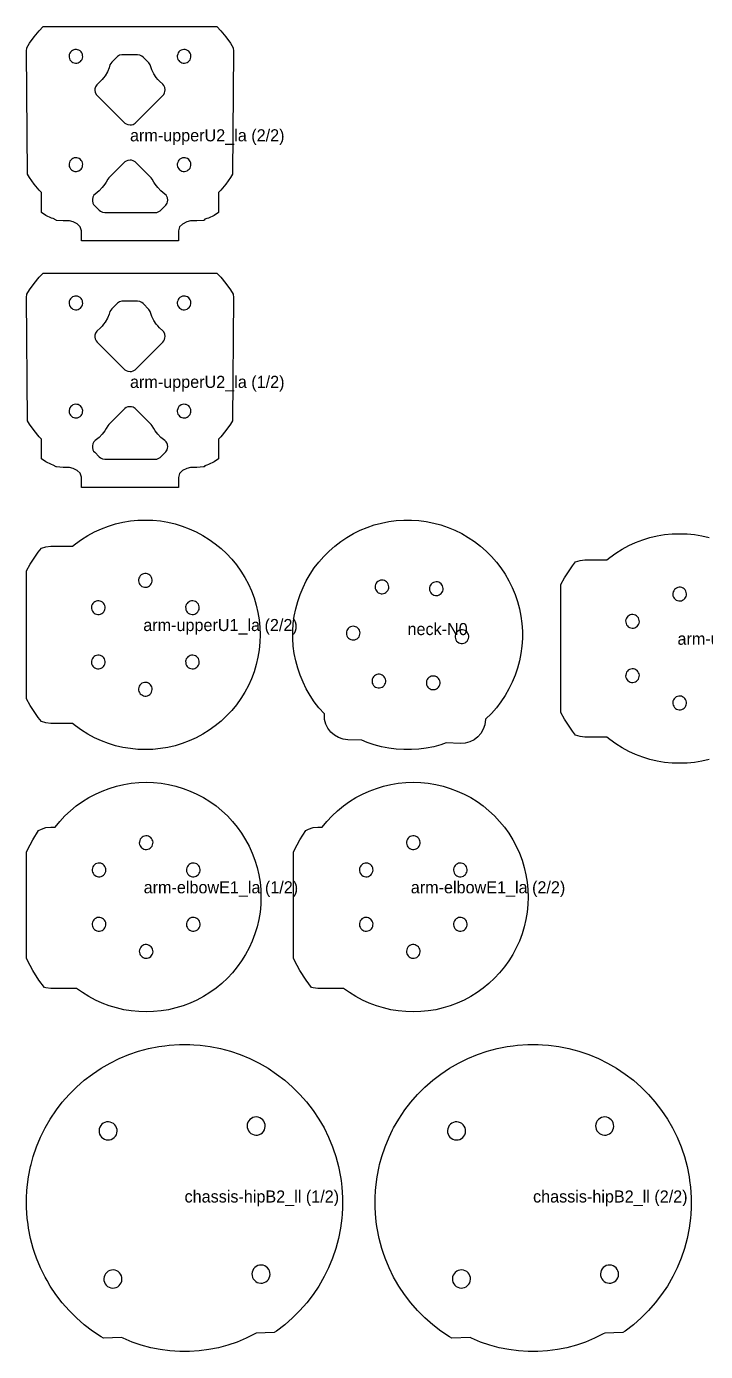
# Model space of a CAD drawing. Header units: millimetres. Extents: x 6 to 379, y 6 to 335.
# Drawn here: x 6 to 174.5, y 6 to 334.9 of the extents above; entities that cross this region are included whole.
import ezdxf

# ---------------------------------------------------------------- set-up
doc = ezdxf.new("R2010")
doc.units = ezdxf.units.MM
doc.layers.add('CUT', color=1, linetype='Continuous')
doc.layers.add('NOTE', color=3, linetype='Continuous')

msp = doc.modelspace()

# ---------------------------------------------------------------- linework, layer by layer
at = {"layer": 'CUT'}
for points in [[(6, 328.8), (6.07, 329.63), (6.75, 330.73), (7.89, 332.32), (9.13, 333.84), (10.13, 334.9), (53.25, 334.9), (54.25, 333.84), (55.49, 332.32), (56.63, 330.73), (57.31, 329.63), (57.38, 328.8), (57.16, 298.24), (56.63, 297.39), (55.49, 295.8), (54.25, 294.28), (53.69, 293.69), (53.69, 288.76), (52.6, 288.01), (51.18, 287.35), (50.78, 287.24), (50.3, 287.04), (50.09, 286.83), (49.9, 286.78), (48.24, 286.64), (46.69, 286.64), (45.77, 286.41), (44.73, 285.87), (44, 285.14), (43.73, 284.14), (43.73, 281.7), (19.65, 281.7), (19.65, 284.22), (19.34, 285.21), (18.58, 285.91), (17.61, 286.41), (16.69, 286.64), (15.14, 286.64), (13.48, 286.78), (13.33, 286.82), (12.6, 287.24), (12.2, 287.35), (10.78, 288.01), (9.69, 288.76), (9.69, 293.69), (9.13, 294.28), (7.89, 295.8), (6.75, 297.39), (6.22, 298.24), (6, 328.8)], [(16.56, 327.61), (16.57, 327.27), (16.65, 326.95), (16.78, 326.64), (16.98, 326.37), (17.22, 326.15), (17.5, 325.97), (17.81, 325.85), (18.14, 325.8), (18.48, 325.81), (18.8, 325.88), (19.1, 326.02), (19.38, 326.22), (19.6, 326.46), (19.78, 326.74), (19.9, 327.05), (19.95, 327.38), (19.94, 327.72), (19.86, 328.04), (19.73, 328.34), (19.53, 328.62), (19.29, 328.84), (19.01, 329.02), (18.69, 329.14), (18.37, 329.19), (18.03, 329.18), (17.71, 329.1), (17.4, 328.97), (17.13, 328.77), (16.91, 328.53), (16.73, 328.25), (16.61, 327.93), (16.56, 327.61)], [(43.43, 327.66), (43.43, 327.38), (43.48, 327.05), (43.6, 326.74), (43.78, 326.46), (44, 326.22), (44.27, 326.02), (44.58, 325.88), (44.9, 325.81), (45.24, 325.8), (45.56, 325.85), (45.88, 325.97), (46.16, 326.15), (46.4, 326.37), (46.6, 326.64), (46.73, 326.95), (46.81, 327.27), (46.82, 327.61), (46.77, 327.93), (46.65, 328.25), (46.47, 328.53), (46.25, 328.77), (45.97, 328.97), (45.67, 329.1), (45.35, 329.18), (45.01, 329.19), (44.68, 329.14), (44.37, 329.02), (44.09, 328.84), (43.85, 328.62), (43.65, 328.34), (43.52, 328.04), (43.43, 327.66)], [(23, 319.46), (22.99, 318.98), (23.06, 318.59), (23.32, 318.06), (23.56, 317.76), (30.42, 310.91), (30.75, 310.7), (31.11, 310.55), (31.69, 310.46), (32.08, 310.5), (32.46, 310.61), (32.96, 310.91), (39.82, 317.76), (40.06, 318.06), (40.25, 318.41), (40.36, 318.78), (40.4, 319.17), (40.32, 319.75), (40.06, 320.28), (39.82, 320.59), (38.99, 321.32), (38.56, 321.78), (38.2, 322.22), (37.6, 323.11), (37.1, 324.13), (36.67, 325.36), (36.37, 325.87), (34.94, 327.31), (34.63, 327.56), (34.1, 327.81), (33.52, 327.9), (29.66, 327.89), (29.09, 327.75), (28.59, 327.45), (27.14, 326.01), (26.89, 325.71), (26.71, 325.36), (26.49, 324.67), (26.07, 323.67), (25.51, 322.69), (25.14, 322.17), (24.78, 321.73), (24.39, 321.32), (23.43, 320.44), (23.13, 319.94), (23, 319.46)], [(16.56, 300.79), (16.56, 300.51), (16.61, 300.18), (16.73, 299.87), (16.91, 299.59), (17.13, 299.35), (17.4, 299.15), (17.71, 299.01), (18.03, 298.94), (18.37, 298.93), (18.69, 298.98), (19.01, 299.1), (19.29, 299.28), (19.53, 299.5), (19.73, 299.77), (19.86, 300.08), (19.94, 300.4), (19.95, 300.74), (19.9, 301.06), (19.78, 301.38), (19.6, 301.66), (19.38, 301.9), (19.1, 302.1), (18.8, 302.23), (18.48, 302.31), (18.14, 302.32), (17.81, 302.27), (17.5, 302.15), (17.22, 301.97), (16.98, 301.75), (16.78, 301.47), (16.65, 301.17), (16.56, 300.79)], [(22.34, 291.98), (22.34, 291.6), (22.49, 291.04), (22.67, 290.7), (22.92, 290.4), (24.04, 289.29), (24.34, 289.04), (24.87, 288.79), (25.45, 288.7), (37.93, 288.7), (38.32, 288.74), (38.87, 288.94), (39.2, 289.15), (40.59, 290.55), (40.89, 291.04), (41, 291.41), (41.05, 291.79), (40.97, 292.36), (40.83, 292.72), (40.63, 293.04), (40.36, 293.32), (39.36, 294.1), (38.56, 294.91), (37.91, 295.76), (37.57, 296.3), (37.21, 296.98), (36.93, 297.32), (32.96, 301.28), (32.46, 301.58), (32.08, 301.69), (31.69, 301.73), (31.11, 301.65), (30.75, 301.5), (30.42, 301.28), (26.44, 297.32), (26.17, 296.98), (25.81, 296.3), (25.47, 295.76), (24.82, 294.91), (24.02, 294.1), (23.02, 293.32), (22.75, 293.04), (22.47, 292.54), (22.34, 291.98)], [(43.43, 300.79), (43.43, 300.51), (43.48, 300.18), (43.6, 299.87), (43.78, 299.59), (44, 299.35), (44.27, 299.15), (44.58, 299.01), (44.9, 298.94), (45.24, 298.93), (45.56, 298.98), (45.88, 299.1), (46.16, 299.28), (46.4, 299.5), (46.6, 299.77), (46.73, 300.08), (46.81, 300.4), (46.82, 300.74), (46.77, 301.06), (46.65, 301.38), (46.47, 301.66), (46.25, 301.9), (45.97, 302.1), (45.67, 302.23), (45.35, 302.31), (45.01, 302.32), (44.68, 302.27), (44.37, 302.15), (44.09, 301.97), (43.85, 301.75), (43.65, 301.47), (43.52, 301.17), (43.43, 300.79)], [(6, 267.6), (6.07, 268.43), (6.75, 269.53), (7.89, 271.12), (9.13, 272.64), (10.13, 273.7), (53.25, 273.7), (54.25, 272.64), (55.49, 271.12), (56.63, 269.53), (57.31, 268.43), (57.38, 267.6), (57.16, 237.04), (56.63, 236.19), (55.49, 234.6), (54.25, 233.08), (53.69, 232.49), (53.69, 227.56), (52.6, 226.81), (51.18, 226.15), (50.78, 226.04), (50.3, 225.84), (50.09, 225.63), (49.9, 225.58), (48.24, 225.44), (46.69, 225.44), (45.77, 225.21), (44.73, 224.67), (44, 223.94), (43.73, 222.94), (43.73, 220.5), (19.65, 220.5), (19.65, 223.02), (19.34, 224.01), (18.58, 224.71), (17.61, 225.21), (16.69, 225.44), (15.14, 225.44), (13.48, 225.58), (13.33, 225.62), (12.6, 226.04), (12.2, 226.15), (10.78, 226.81), (9.69, 227.56), (9.69, 232.49), (9.13, 233.08), (7.89, 234.6), (6.75, 236.19), (6.22, 237.04), (6, 267.6)], [(16.56, 266.41), (16.57, 266.07), (16.65, 265.75), (16.78, 265.44), (16.98, 265.17), (17.22, 264.95), (17.5, 264.77), (17.81, 264.65), (18.14, 264.6), (18.48, 264.61), (18.8, 264.68), (19.1, 264.82), (19.38, 265.02), (19.6, 265.26), (19.78, 265.54), (19.9, 265.85), (19.95, 266.18), (19.94, 266.52), (19.86, 266.84), (19.73, 267.14), (19.53, 267.42), (19.29, 267.64), (19.01, 267.82), (18.69, 267.94), (18.37, 267.99), (18.03, 267.98), (17.71, 267.9), (17.4, 267.77), (17.13, 267.57), (16.91, 267.33), (16.73, 267.05), (16.61, 266.73), (16.56, 266.41)], [(23, 258.26), (22.99, 257.78), (23.06, 257.39), (23.32, 256.86), (23.56, 256.56), (30.42, 249.71), (30.75, 249.5), (31.11, 249.35), (31.69, 249.26), (32.08, 249.3), (32.46, 249.41), (32.96, 249.71), (39.82, 256.56), (40.06, 256.86), (40.25, 257.21), (40.36, 257.58), (40.4, 257.97), (40.32, 258.55), (40.06, 259.08), (39.82, 259.39), (38.99, 260.12), (38.56, 260.58), (38.2, 261.02), (37.6, 261.91), (37.1, 262.93), (36.67, 264.16), (36.37, 264.67), (34.94, 266.11), (34.63, 266.36), (34.1, 266.61), (33.52, 266.7), (29.66, 266.69), (29.09, 266.55), (28.59, 266.25), (27.14, 264.81), (26.89, 264.51), (26.71, 264.16), (26.49, 263.47), (26.07, 262.47), (25.51, 261.49), (25.14, 260.97), (24.78, 260.53), (24.39, 260.12), (23.43, 259.24), (23.13, 258.74), (23, 258.26)], [(43.43, 266.46), (43.43, 266.18), (43.48, 265.85), (43.6, 265.54), (43.78, 265.26), (44, 265.02), (44.27, 264.82), (44.58, 264.68), (44.9, 264.61), (45.24, 264.6), (45.56, 264.65), (45.88, 264.77), (46.16, 264.95), (46.4, 265.17), (46.6, 265.44), (46.73, 265.75), (46.81, 266.07), (46.82, 266.41), (46.77, 266.73), (46.65, 267.05), (46.47, 267.33), (46.25, 267.57), (45.97, 267.77), (45.67, 267.9), (45.35, 267.98), (45.01, 267.99), (44.68, 267.94), (44.37, 267.82), (44.09, 267.64), (43.85, 267.42), (43.65, 267.14), (43.52, 266.84), (43.43, 266.46)], [(16.56, 239.59), (16.56, 239.31), (16.61, 238.98), (16.73, 238.67), (16.91, 238.39), (17.13, 238.15), (17.4, 237.95), (17.71, 237.81), (18.03, 237.74), (18.37, 237.73), (18.69, 237.78), (19.01, 237.9), (19.29, 238.08), (19.53, 238.3), (19.73, 238.57), (19.86, 238.88), (19.94, 239.2), (19.95, 239.54), (19.9, 239.86), (19.78, 240.18), (19.6, 240.46), (19.38, 240.7), (19.1, 240.9), (18.8, 241.03), (18.48, 241.11), (18.14, 241.12), (17.81, 241.07), (17.5, 240.95), (17.22, 240.77), (16.98, 240.55), (16.78, 240.27), (16.65, 239.97), (16.56, 239.59)], [(22.34, 230.78), (22.34, 230.4), (22.49, 229.84), (22.67, 229.5), (22.92, 229.2), (24.04, 228.09), (24.34, 227.84), (24.87, 227.59), (25.45, 227.5), (37.93, 227.5), (38.32, 227.54), (38.87, 227.74), (39.2, 227.95), (40.59, 229.35), (40.89, 229.84), (41, 230.21), (41.05, 230.59), (40.97, 231.16), (40.83, 231.52), (40.63, 231.84), (40.36, 232.12), (39.36, 232.9), (38.56, 233.71), (37.91, 234.56), (37.57, 235.1), (37.21, 235.78), (36.93, 236.12), (32.96, 240.08), (32.46, 240.38), (32.08, 240.49), (31.69, 240.53), (31.11, 240.45), (30.75, 240.3), (30.42, 240.08), (26.44, 236.12), (26.17, 235.78), (25.81, 235.1), (25.47, 234.56), (24.82, 233.71), (24.02, 232.9), (23.02, 232.12), (22.75, 231.84), (22.47, 231.34), (22.34, 230.78)], [(43.43, 239.59), (43.43, 239.31), (43.48, 238.98), (43.6, 238.67), (43.78, 238.39), (44, 238.15), (44.27, 237.95), (44.58, 237.81), (44.9, 237.74), (45.24, 237.73), (45.56, 237.78), (45.88, 237.9), (46.16, 238.08), (46.4, 238.3), (46.6, 238.57), (46.73, 238.88), (46.81, 239.2), (46.82, 239.54), (46.77, 239.86), (46.65, 240.18), (46.47, 240.46), (46.25, 240.7), (45.97, 240.9), (45.67, 241.03), (45.35, 241.11), (45.01, 241.12), (44.68, 241.07), (44.37, 240.95), (44.09, 240.77), (43.85, 240.55), (43.65, 240.27), (43.52, 239.97), (43.43, 239.59)], [(6, 168.04), (6, 199.76), (6.94, 201.41), (8.25, 203.46), (8.89, 204.39), (9.69, 205.44), (10.83, 205.78), (12, 205.9), (17.41, 205.9), (18.15, 206.51), (19.67, 207.6), (21.25, 208.58), (22.89, 209.46), (24.59, 210.23), (26.34, 210.89), (28.12, 211.43), (29.94, 211.85), (31.78, 212.16), (33.64, 212.34), (35.5, 212.4), (37.36, 212.34), (39.22, 212.16), (41.06, 211.85), (42.88, 211.43), (44.66, 210.89), (46.41, 210.23), (48.11, 209.46), (49.75, 208.58), (51.33, 207.6), (52.85, 206.51), (54.29, 205.33), (55.65, 204.05), (56.93, 202.69), (58.11, 201.25), (59.2, 199.73), (60.18, 198.15), (61.06, 196.51), (61.83, 194.81), (62.49, 193.06), (63.03, 191.28), (63.45, 189.46), (63.76, 187.62), (63.94, 185.76), (64, 183.9), (63.94, 182.04), (63.76, 180.18), (63.45, 178.34), (63.03, 176.52), (62.49, 174.74), (61.83, 172.99), (61.06, 171.29), (60.18, 169.65), (59.2, 168.07), (58.11, 166.55), (56.93, 165.11), (55.65, 163.75), (54.29, 162.47), (52.85, 161.29), (51.33, 160.2), (49.75, 159.22), (48.11, 158.34), (46.41, 157.57), (44.66, 156.91), (42.88, 156.37), (41.06, 155.95), (39.22, 155.64), (37.36, 155.46), (35.5, 155.4), (33.64, 155.46), (31.78, 155.64), (29.94, 155.95), (28.12, 156.37), (26.34, 156.91), (24.59, 157.57), (22.89, 158.34), (21.25, 159.22), (19.67, 160.2), (18.15, 161.29), (17.41, 161.9), (12, 161.9), (10.83, 162.02), (9.7, 162.36), (8.89, 163.41), (8.25, 164.34), (6.94, 166.39), (6, 168.04)], [(99.65, 155.4), (97.79, 155.52), (95.94, 155.77), (94.11, 156.13), (92.31, 156.61), (90.55, 157.21), (89.27, 157.74), (85.73, 157.86), (84.56, 158.01), (83.45, 158.39), (82.43, 158.98), (81.54, 159.75), (80.83, 160.69), (80.31, 161.74), (80, 162.88), (79.93, 164.25), (78.55, 165.8), (77.42, 167.28), (76.38, 168.83), (75.45, 170.45), (74.63, 172.12), (73.91, 173.85), (73.31, 175.61), (72.83, 177.41), (72.47, 179.24), (72.22, 181.09), (72.1, 182.95), (72.1, 184.82), (72.22, 186.68), (72.47, 188.53), (72.83, 190.36), (73.31, 192.16), (73.91, 193.92), (74.63, 195.65), (75.45, 197.32), (76.38, 198.93), (77.42, 200.49), (78.55, 201.96), (79.78, 203.37), (81.1, 204.69), (82.5, 205.92), (83.98, 207.05), (85.53, 208.09), (87.15, 209.02), (88.82, 209.84), (90.55, 210.56), (92.31, 211.16), (94.11, 211.64), (95.94, 212), (97.79, 212.25), (99.65, 212.37), (101.52, 212.37), (103.38, 212.25), (105.23, 212), (107.06, 211.64), (108.86, 211.16), (110.62, 210.56), (112.35, 209.84), (114.02, 209.02), (115.63, 208.09), (117.19, 207.05), (118.66, 205.92), (120.07, 204.69), (121.39, 203.37), (122.62, 201.96), (123.75, 200.49), (124.79, 198.93), (125.72, 197.32), (126.54, 195.65), (127.26, 193.92), (127.86, 192.16), (128.34, 190.36), (128.7, 188.53), (128.95, 186.68), (129.07, 184.82), (129.07, 182.95), (128.95, 181.09), (128.7, 179.24), (128.34, 177.41), (127.86, 175.61), (127.26, 173.85), (126.54, 172.12), (125.72, 170.45), (124.79, 168.83), (123.75, 167.28), (122.62, 165.8), (121.39, 164.4), (119.91, 162.95), (119.75, 161.58), (119.37, 160.46), (118.78, 159.44), (118.01, 158.56), (117.07, 157.84), (116.02, 157.32), (114.88, 157.02), (113.71, 156.94), (110.17, 157.06), (108.86, 156.61), (107.06, 156.13), (105.23, 155.77), (103.38, 155.52), (101.52, 155.4), (99.65, 155.4)], [(33.81, 197.57), (33.8, 197.29), (33.86, 196.96), (33.98, 196.65), (34.15, 196.37), (34.38, 196.12), (34.65, 195.93), (34.95, 195.79), (35.28, 195.71), (35.61, 195.7), (35.94, 195.76), (36.25, 195.88), (36.53, 196.05), (36.78, 196.28), (36.97, 196.55), (37.11, 196.85), (37.19, 197.18), (37.2, 197.51), (37.14, 197.84), (37.02, 198.15), (36.85, 198.43), (36.62, 198.68), (36.35, 198.87), (36.05, 199.01), (35.72, 199.09), (35.39, 199.1), (35.06, 199.04), (34.75, 198.92), (34.47, 198.75), (34.22, 198.52), (34.03, 198.25), (33.89, 197.95), (33.81, 197.57)], [(94, 194.11), (94.28, 194.09), (94.61, 194.14), (94.92, 194.24), (95.21, 194.41), (95.46, 194.63), (95.66, 194.89), (95.81, 195.19), (95.9, 195.51), (95.92, 195.85), (95.88, 196.18), (95.77, 196.49), (95.6, 196.78), (95.38, 197.03), (95.12, 197.23), (94.82, 197.38), (94.5, 197.47), (94.17, 197.49), (93.83, 197.45), (93.52, 197.34), (93.23, 197.17), (92.98, 196.95), (92.78, 196.69), (92.63, 196.39), (92.54, 196.07), (92.52, 195.74), (92.57, 195.4), (92.67, 195.09), (92.84, 194.8), (93.06, 194.55), (93.32, 194.35), (93.62, 194.2), (94, 194.11)], [(107.49, 193.66), (107.77, 193.65), (108.1, 193.69), (108.42, 193.8), (108.7, 193.97), (108.95, 194.19), (109.16, 194.45), (109.3, 194.75), (109.39, 195.07), (109.41, 195.4), (109.37, 195.74), (109.26, 196.05), (109.1, 196.34), (108.88, 196.59), (108.61, 196.79), (108.31, 196.94), (107.99, 197.03), (107.66, 197.05), (107.33, 197), (107.01, 196.9), (106.72, 196.73), (106.47, 196.51), (106.27, 196.25), (106.12, 195.95), (106.04, 195.63), (106.01, 195.29), (106.06, 194.96), (106.17, 194.65), (106.33, 194.36), (106.55, 194.11), (106.82, 193.91), (107.11, 193.76), (107.49, 193.66)], [(166.41, 194.17), (166.4, 193.89), (166.46, 193.56), (166.58, 193.25), (166.75, 192.97), (166.98, 192.72), (167.25, 192.53), (167.55, 192.39), (167.88, 192.31), (168.21, 192.3), (168.54, 192.36), (168.85, 192.48), (169.13, 192.65), (169.38, 192.88), (169.57, 193.15), (169.71, 193.45), (169.79, 193.78), (169.8, 194.11), (169.74, 194.44), (169.62, 194.75), (169.45, 195.03), (169.22, 195.28), (168.95, 195.47), (168.65, 195.61), (168.32, 195.69), (167.99, 195.7), (167.66, 195.64), (167.35, 195.52), (167.07, 195.35), (166.82, 195.12), (166.63, 194.85), (166.49, 194.55), (166.41, 194.17)], [(22.11, 190.76), (22.12, 190.43), (22.2, 190.1), (22.34, 189.8), (22.53, 189.53), (22.77, 189.3), (23.06, 189.13), (23.37, 189.01), (23.7, 188.95), (24.03, 188.96), (24.36, 189.04), (24.66, 189.18), (24.93, 189.37), (25.16, 189.62), (25.33, 189.9), (25.45, 190.21), (25.51, 190.54), (25.49, 190.87), (25.42, 191.2), (25.28, 191.5), (25.09, 191.77), (24.84, 192), (24.56, 192.17), (24.25, 192.29), (23.92, 192.35), (23.59, 192.34), (23.26, 192.26), (22.96, 192.12), (22.69, 191.93), (22.46, 191.68), (22.28, 191.4), (22.17, 191.09), (22.11, 190.76)], [(45.5, 190.82), (45.51, 190.43), (45.58, 190.1), (45.72, 189.8), (45.91, 189.53), (46.16, 189.3), (46.44, 189.13), (46.75, 189.01), (47.08, 188.95), (47.41, 188.96), (47.74, 189.04), (48.04, 189.18), (48.31, 189.37), (48.54, 189.62), (48.72, 189.9), (48.83, 190.21), (48.89, 190.54), (48.88, 190.87), (48.8, 191.2), (48.66, 191.5), (48.47, 191.77), (48.23, 192), (47.94, 192.17), (47.63, 192.29), (47.3, 192.35), (46.97, 192.34), (46.64, 192.26), (46.34, 192.12), (46.07, 191.93), (45.84, 191.68), (45.67, 191.4), (45.55, 191.09), (45.5, 190.82)], [(154.71, 187.36), (154.72, 187.03), (154.8, 186.7), (154.94, 186.4), (155.13, 186.13), (155.37, 185.9), (155.66, 185.73), (155.97, 185.61), (156.3, 185.55), (156.63, 185.56), (156.96, 185.64), (157.26, 185.78), (157.53, 185.97), (157.76, 186.22), (157.93, 186.5), (158.05, 186.81), (158.11, 187.14), (158.09, 187.47), (158.02, 187.8), (157.88, 188.1), (157.69, 188.37), (157.44, 188.6), (157.16, 188.77), (156.85, 188.89), (156.52, 188.95), (156.19, 188.94), (155.86, 188.86), (155.56, 188.72), (155.29, 188.53), (155.06, 188.28), (154.88, 188), (154.77, 187.69), (154.71, 187.36)], [(86.87, 182.64), (87.15, 182.63), (87.48, 182.67), (87.79, 182.78), (88.08, 182.94), (88.33, 183.16), (88.54, 183.43), (88.68, 183.73), (88.77, 184.05), (88.79, 184.38), (88.75, 184.71), (88.64, 185.03), (88.47, 185.32), (88.25, 185.57), (87.99, 185.77), (87.69, 185.92), (87.37, 186), (87.04, 186.03), (86.71, 185.98), (86.39, 185.87), (86.1, 185.71), (85.85, 185.49), (85.65, 185.22), (85.5, 184.93), (85.41, 184.6), (85.39, 184.27), (85.44, 183.94), (85.54, 183.62), (85.71, 183.34), (85.93, 183.09), (86.19, 182.88), (86.49, 182.74), (86.87, 182.64)], [(113.91, 181.75), (114.24, 181.75), (114.57, 181.82), (114.88, 181.94), (115.16, 182.13), (115.39, 182.36), (115.58, 182.64), (115.7, 182.95), (115.77, 183.28), (115.77, 183.61), (115.7, 183.94), (115.58, 184.24), (115.39, 184.52), (115.16, 184.76), (114.88, 184.94), (114.57, 185.07), (114.24, 185.13), (113.91, 185.13), (113.58, 185.07), (113.28, 184.94), (113, 184.76), (112.76, 184.52), (112.58, 184.24), (112.45, 183.94), (112.39, 183.61), (112.39, 183.28), (112.45, 182.95), (112.58, 182.64), (112.76, 182.36), (113, 182.13), (113.28, 181.94), (113.58, 181.82), (113.91, 181.75)], [(22.12, 177.32), (22.11, 177.04), (22.17, 176.71), (22.28, 176.4), (22.46, 176.12), (22.69, 175.87), (22.96, 175.68), (23.26, 175.54), (23.59, 175.46), (23.92, 175.45), (24.25, 175.51), (24.56, 175.63), (24.84, 175.8), (25.09, 176.03), (25.28, 176.3), (25.42, 176.6), (25.49, 176.93), (25.51, 177.26), (25.45, 177.59), (25.33, 177.9), (25.16, 178.18), (24.93, 178.43), (24.66, 178.62), (24.36, 178.76), (24.03, 178.84), (23.7, 178.85), (23.37, 178.79), (23.06, 178.67), (22.77, 178.5), (22.53, 178.27), (22.34, 178), (22.2, 177.7), (22.12, 177.32)], [(45.5, 177.32), (45.51, 176.93), (45.58, 176.6), (45.72, 176.3), (45.91, 176.03), (46.16, 175.8), (46.44, 175.63), (46.75, 175.51), (47.08, 175.45), (47.41, 175.46), (47.74, 175.54), (48.04, 175.68), (48.31, 175.87), (48.54, 176.12), (48.72, 176.4), (48.83, 176.71), (48.89, 177.04), (48.88, 177.37), (48.8, 177.7), (48.66, 178), (48.47, 178.27), (48.23, 178.5), (47.94, 178.67), (47.63, 178.79), (47.3, 178.85), (46.97, 178.84), (46.64, 178.76), (46.34, 178.62), (46.07, 178.43), (45.84, 178.18), (45.67, 177.9), (45.55, 177.59), (45.5, 177.32)], [(154.72, 173.92), (154.71, 173.64), (154.77, 173.31), (154.88, 173), (155.06, 172.72), (155.29, 172.47), (155.56, 172.28), (155.86, 172.14), (156.19, 172.06), (156.52, 172.05), (156.85, 172.11), (157.16, 172.23), (157.44, 172.4), (157.69, 172.63), (157.88, 172.9), (158.02, 173.2), (158.09, 173.53), (158.11, 173.86), (158.05, 174.19), (157.93, 174.5), (157.76, 174.78), (157.53, 175.03), (157.26, 175.22), (156.96, 175.36), (156.63, 175.44), (156.3, 175.45), (155.97, 175.39), (155.66, 175.27), (155.37, 175.1), (155.13, 174.87), (154.94, 174.6), (154.8, 174.3), (154.72, 173.92)], [(33.8, 170.51), (33.81, 170.18), (33.89, 169.85), (34.03, 169.55), (34.22, 169.28), (34.47, 169.05), (34.75, 168.88), (35.06, 168.76), (35.39, 168.7), (35.72, 168.71), (36.05, 168.79), (36.35, 168.93), (36.62, 169.12), (36.85, 169.37), (37.02, 169.65), (37.14, 169.96), (37.2, 170.29), (37.19, 170.62), (37.11, 170.95), (36.97, 171.25), (36.78, 171.52), (36.53, 171.75), (36.25, 171.92), (35.94, 172.04), (35.61, 172.1), (35.28, 172.09), (34.95, 172.01), (34.65, 171.87), (34.38, 171.68), (34.15, 171.43), (33.98, 171.15), (33.86, 170.84), (33.8, 170.51)], [(93.29, 170.73), (93.62, 170.73), (93.95, 170.79), (94.26, 170.92), (94.53, 171.11), (94.77, 171.34), (94.96, 171.62), (95.08, 171.93), (95.15, 172.25), (95.15, 172.59), (95.08, 172.91), (94.96, 173.22), (94.77, 173.5), (94.53, 173.73), (94.26, 173.92), (93.95, 174.05), (93.62, 174.11), (93.29, 174.11), (92.96, 174.05), (92.65, 173.92), (92.38, 173.73), (92.14, 173.5), (91.96, 173.22), (91.83, 172.91), (91.76, 172.59), (91.76, 172.25), (91.83, 171.93), (91.96, 171.62), (92.14, 171.34), (92.38, 171.11), (92.65, 170.92), (92.96, 170.79), (93.29, 170.73)], [(106.73, 170.29), (107.12, 170.29), (107.44, 170.35), (107.75, 170.48), (108.03, 170.66), (108.26, 170.9), (108.45, 171.18), (108.58, 171.49), (108.64, 171.81), (108.64, 172.15), (108.58, 172.47), (108.45, 172.78), (108.26, 173.06), (108.03, 173.29), (107.75, 173.48), (107.44, 173.61), (107.12, 173.67), (106.78, 173.67), (106.46, 173.61), (106.15, 173.48), (105.87, 173.29), (105.63, 173.06), (105.45, 172.78), (105.32, 172.47), (105.26, 172.15), (105.26, 171.81), (105.32, 171.49), (105.45, 171.18), (105.63, 170.9), (105.87, 170.66), (106.15, 170.48), (106.46, 170.35), (106.73, 170.29)], [(166.4, 167.11), (166.41, 166.78), (166.49, 166.45), (166.63, 166.15), (166.82, 165.88), (167.07, 165.65), (167.35, 165.48), (167.66, 165.36), (167.99, 165.3), (168.32, 165.31), (168.65, 165.39), (168.95, 165.53), (169.22, 165.72), (169.45, 165.97), (169.62, 166.25), (169.74, 166.56), (169.8, 166.89), (169.79, 167.22), (169.71, 167.55), (169.57, 167.85), (169.38, 168.12), (169.13, 168.35), (168.85, 168.52), (168.54, 168.64), (168.21, 168.7), (167.88, 168.69), (167.55, 168.61), (167.25, 168.47), (166.98, 168.28), (166.75, 168.03), (166.58, 167.75), (166.46, 167.44), (166.4, 167.11)], [(6, 103.66), (6, 129.94), (6.25, 130.53), (7.56, 133.05), (8.99, 135.3), (9.7, 135.68), (10.83, 136.03), (12, 136.14), (13.08, 136.14), (14.27, 137.59), (15.55, 138.95), (16.91, 140.23), (18.35, 141.41), (19.87, 142.5), (21.45, 143.48), (23.09, 144.36), (24.79, 145.13), (26.54, 145.79), (28.32, 146.33), (30.14, 146.75), (31.98, 147.06), (33.84, 147.24), (35.7, 147.3), (37.56, 147.24), (39.42, 147.06), (41.26, 146.75), (43.08, 146.33), (44.86, 145.79), (46.61, 145.13), (48.31, 144.36), (49.95, 143.48), (51.53, 142.5), (53.05, 141.41), (54.49, 140.23), (55.85, 138.95), (57.13, 137.59), (58.31, 136.15), (59.4, 134.63), (60.38, 133.05), (61.26, 131.41), (62.03, 129.71), (62.69, 127.96), (63.23, 126.18), (63.65, 124.36), (63.96, 122.52), (64.14, 120.66), (64.2, 118.8), (64.14, 116.94), (63.96, 115.08), (63.65, 113.24), (63.23, 111.42), (62.69, 109.64), (62.03, 107.89), (61.26, 106.19), (60.38, 104.55), (59.4, 102.97), (58.31, 101.45), (57.13, 100.01), (55.85, 98.65), (54.49, 97.37), (53.05, 96.19), (51.53, 95.1), (49.95, 94.12), (48.31, 93.24), (46.61, 92.47), (44.86, 91.81), (43.08, 91.27), (41.26, 90.85), (39.42, 90.54), (37.56, 90.36), (35.7, 90.3), (33.84, 90.36), (31.98, 90.54), (30.14, 90.85), (28.32, 91.27), (26.54, 91.81), (24.79, 92.47), (23.09, 93.24), (21.45, 94.12), (19.87, 95.1), (18.42, 96.14), (12, 96.14), (10.83, 96.26), (10.45, 96.37), (9.08, 98.16), (7.56, 100.55), (6.25, 103.07), (6, 103.66)], [(72.3, 103.66), (72.3, 129.94), (72.55, 130.53), (73.86, 133.05), (75.29, 135.3), (76, 135.68), (77.13, 136.03), (78.3, 136.14), (79.38, 136.14), (80.57, 137.59), (81.85, 138.95), (83.21, 140.23), (84.65, 141.41), (86.17, 142.5), (87.75, 143.48), (89.39, 144.36), (91.09, 145.13), (92.84, 145.79), (94.62, 146.33), (96.44, 146.75), (98.28, 147.06), (100.14, 147.24), (102, 147.3), (103.86, 147.24), (105.72, 147.06), (107.56, 146.75), (109.38, 146.33), (111.16, 145.79), (112.91, 145.13), (114.61, 144.36), (116.25, 143.48), (117.83, 142.5), (119.35, 141.41), (120.79, 140.23), (122.15, 138.95), (123.43, 137.59), (124.61, 136.15), (125.7, 134.63), (126.68, 133.05), (127.56, 131.41), (128.33, 129.71), (128.99, 127.96), (129.53, 126.18), (129.95, 124.36), (130.26, 122.52), (130.44, 120.66), (130.5, 118.8), (130.44, 116.94), (130.26, 115.08), (129.95, 113.24), (129.53, 111.42), (128.99, 109.64), (128.33, 107.89), (127.56, 106.19), (126.68, 104.55), (125.7, 102.97), (124.61, 101.45), (123.43, 100.01), (122.15, 98.65), (120.79, 97.37), (119.35, 96.19), (117.83, 95.1), (116.25, 94.12), (114.61, 93.24), (112.91, 92.47), (111.16, 91.81), (109.38, 91.27), (107.56, 90.85), (105.72, 90.54), (103.86, 90.36), (102, 90.3), (100.14, 90.36), (98.28, 90.54), (96.44, 90.85), (94.62, 91.27), (92.84, 91.81), (91.09, 92.47), (89.39, 93.24), (87.75, 94.12), (86.17, 95.1), (84.72, 96.14), (78.3, 96.14), (77.13, 96.26), (76.75, 96.37), (75.38, 98.16), (73.86, 100.55), (72.55, 103.07), (72.3, 103.66)], [(34.01, 132.47), (34, 132.19), (34.06, 131.86), (34.18, 131.55), (34.35, 131.27), (34.58, 131.02), (34.85, 130.83), (35.15, 130.69), (35.48, 130.61), (35.81, 130.6), (36.14, 130.66), (36.45, 130.78), (36.73, 130.95), (36.98, 131.18), (37.17, 131.45), (37.31, 131.75), (37.39, 132.08), (37.4, 132.41), (37.34, 132.74), (37.22, 133.05), (37.05, 133.33), (36.82, 133.58), (36.55, 133.77), (36.25, 133.91), (35.92, 133.99), (35.59, 134), (35.26, 133.94), (34.95, 133.82), (34.67, 133.65), (34.42, 133.42), (34.23, 133.15), (34.09, 132.85), (34.01, 132.47)], [(100.31, 132.47), (100.3, 132.19), (100.36, 131.86), (100.48, 131.55), (100.65, 131.27), (100.88, 131.02), (101.15, 130.83), (101.45, 130.69), (101.78, 130.61), (102.11, 130.6), (102.44, 130.66), (102.75, 130.78), (103.03, 130.95), (103.28, 131.18), (103.47, 131.45), (103.61, 131.75), (103.69, 132.08), (103.7, 132.41), (103.64, 132.74), (103.52, 133.05), (103.35, 133.33), (103.12, 133.58), (102.85, 133.77), (102.55, 133.91), (102.22, 133.99), (101.89, 134), (101.56, 133.94), (101.25, 133.82), (100.97, 133.65), (100.72, 133.42), (100.53, 133.15), (100.39, 132.85), (100.31, 132.47)], [(22.31, 125.66), (22.32, 125.33), (22.4, 125), (22.54, 124.7), (22.73, 124.43), (22.97, 124.2), (23.26, 124.03), (23.57, 123.91), (23.9, 123.85), (24.23, 123.86), (24.56, 123.94), (24.86, 124.08), (25.13, 124.27), (25.36, 124.52), (25.53, 124.8), (25.65, 125.11), (25.71, 125.44), (25.69, 125.77), (25.62, 126.1), (25.48, 126.4), (25.29, 126.67), (25.04, 126.9), (24.76, 127.07), (24.45, 127.19), (24.12, 127.25), (23.79, 127.24), (23.46, 127.16), (23.16, 127.02), (22.89, 126.83), (22.66, 126.58), (22.48, 126.3), (22.37, 125.99), (22.31, 125.66)], [(45.7, 125.72), (45.69, 125.44), (45.75, 125.11), (45.87, 124.8), (46.04, 124.52), (46.27, 124.27), (46.54, 124.08), (46.84, 123.94), (47.17, 123.86), (47.5, 123.85), (47.83, 123.91), (48.14, 124.03), (48.43, 124.2), (48.67, 124.43), (48.86, 124.7), (49, 125), (49.08, 125.33), (49.09, 125.66), (49.03, 125.99), (48.92, 126.3), (48.74, 126.58), (48.51, 126.83), (48.24, 127.02), (47.94, 127.16), (47.61, 127.24), (47.28, 127.25), (46.95, 127.19), (46.64, 127.07), (46.36, 126.9), (46.11, 126.67), (45.92, 126.4), (45.78, 126.1), (45.7, 125.72)], [(88.61, 125.66), (88.62, 125.33), (88.7, 125), (88.84, 124.7), (89.03, 124.43), (89.27, 124.2), (89.56, 124.03), (89.87, 123.91), (90.2, 123.85), (90.53, 123.86), (90.86, 123.94), (91.16, 124.08), (91.43, 124.27), (91.66, 124.52), (91.83, 124.8), (91.95, 125.11), (92.01, 125.44), (91.99, 125.77), (91.92, 126.1), (91.78, 126.4), (91.59, 126.67), (91.34, 126.9), (91.06, 127.07), (90.75, 127.19), (90.42, 127.25), (90.09, 127.24), (89.76, 127.16), (89.46, 127.02), (89.19, 126.83), (88.96, 126.58), (88.78, 126.3), (88.67, 125.99), (88.61, 125.66)], [(112, 125.72), (111.99, 125.44), (112.05, 125.11), (112.17, 124.8), (112.34, 124.52), (112.57, 124.27), (112.84, 124.08), (113.14, 123.94), (113.47, 123.86), (113.8, 123.85), (114.13, 123.91), (114.44, 124.03), (114.73, 124.2), (114.97, 124.43), (115.16, 124.7), (115.3, 125), (115.38, 125.33), (115.39, 125.66), (115.33, 125.99), (115.22, 126.3), (115.04, 126.58), (114.81, 126.83), (114.54, 127.02), (114.24, 127.16), (113.91, 127.24), (113.58, 127.25), (113.25, 127.19), (112.94, 127.07), (112.66, 126.9), (112.41, 126.67), (112.22, 126.4), (112.08, 126.1), (112, 125.72)], [(22.32, 112.22), (22.31, 111.94), (22.37, 111.61), (22.48, 111.3), (22.66, 111.02), (22.89, 110.77), (23.16, 110.58), (23.46, 110.44), (23.79, 110.36), (24.12, 110.35), (24.45, 110.41), (24.76, 110.53), (25.04, 110.7), (25.29, 110.93), (25.48, 111.2), (25.62, 111.5), (25.69, 111.83), (25.71, 112.16), (25.65, 112.49), (25.53, 112.8), (25.36, 113.08), (25.13, 113.33), (24.86, 113.52), (24.56, 113.66), (24.23, 113.74), (23.9, 113.75), (23.57, 113.69), (23.26, 113.57), (22.97, 113.4), (22.73, 113.17), (22.54, 112.9), (22.4, 112.6), (22.32, 112.22)], [(45.7, 112.22), (45.69, 111.94), (45.75, 111.61), (45.87, 111.3), (46.04, 111.02), (46.27, 110.77), (46.54, 110.58), (46.84, 110.44), (47.17, 110.36), (47.5, 110.35), (47.83, 110.41), (48.14, 110.53), (48.43, 110.7), (48.67, 110.93), (48.86, 111.2), (49, 111.5), (49.08, 111.83), (49.09, 112.16), (49.03, 112.49), (48.92, 112.8), (48.74, 113.08), (48.51, 113.33), (48.24, 113.52), (47.94, 113.66), (47.61, 113.74), (47.28, 113.75), (46.95, 113.69), (46.64, 113.57), (46.36, 113.4), (46.11, 113.17), (45.92, 112.9), (45.78, 112.6), (45.7, 112.22)], [(88.62, 112.22), (88.61, 111.94), (88.67, 111.61), (88.78, 111.3), (88.96, 111.02), (89.19, 110.77), (89.46, 110.58), (89.76, 110.44), (90.09, 110.36), (90.42, 110.35), (90.75, 110.41), (91.06, 110.53), (91.34, 110.7), (91.59, 110.93), (91.78, 111.2), (91.92, 111.5), (91.99, 111.83), (92.01, 112.16), (91.95, 112.49), (91.83, 112.8), (91.66, 113.08), (91.43, 113.33), (91.16, 113.52), (90.86, 113.66), (90.53, 113.74), (90.2, 113.75), (89.87, 113.69), (89.56, 113.57), (89.27, 113.4), (89.03, 113.17), (88.84, 112.9), (88.7, 112.6), (88.62, 112.22)], [(112, 112.22), (111.99, 111.94), (112.05, 111.61), (112.17, 111.3), (112.34, 111.02), (112.57, 110.77), (112.84, 110.58), (113.14, 110.44), (113.47, 110.36), (113.8, 110.35), (114.13, 110.41), (114.44, 110.53), (114.73, 110.7), (114.97, 110.93), (115.16, 111.2), (115.3, 111.5), (115.38, 111.83), (115.39, 112.16), (115.33, 112.49), (115.22, 112.8), (115.04, 113.08), (114.81, 113.33), (114.54, 113.52), (114.24, 113.66), (113.91, 113.74), (113.58, 113.75), (113.25, 113.69), (112.94, 113.57), (112.66, 113.4), (112.41, 113.17), (112.22, 112.9), (112.08, 112.6), (112, 112.22)], [(34, 105.41), (34.01, 105.08), (34.09, 104.75), (34.23, 104.45), (34.42, 104.18), (34.67, 103.95), (34.95, 103.78), (35.26, 103.66), (35.59, 103.6), (35.92, 103.61), (36.25, 103.69), (36.55, 103.83), (36.82, 104.02), (37.05, 104.27), (37.22, 104.55), (37.34, 104.86), (37.4, 105.19), (37.39, 105.52), (37.31, 105.85), (37.17, 106.15), (36.98, 106.42), (36.73, 106.65), (36.45, 106.82), (36.14, 106.94), (35.81, 107), (35.48, 106.99), (35.15, 106.91), (34.85, 106.77), (34.58, 106.58), (34.35, 106.33), (34.18, 106.05), (34.06, 105.74), (34, 105.41)], [(100.3, 105.41), (100.31, 105.08), (100.39, 104.75), (100.53, 104.45), (100.72, 104.18), (100.97, 103.95), (101.25, 103.78), (101.56, 103.66), (101.89, 103.6), (102.22, 103.61), (102.55, 103.69), (102.85, 103.83), (103.12, 104.02), (103.35, 104.27), (103.52, 104.55), (103.64, 104.86), (103.7, 105.19), (103.69, 105.52), (103.61, 105.85), (103.47, 106.15), (103.28, 106.42), (103.03, 106.65), (102.75, 106.82), (102.44, 106.94), (102.11, 107), (101.78, 106.99), (101.45, 106.91), (101.15, 106.77), (100.88, 106.58), (100.65, 106.33), (100.48, 106.05), (100.36, 105.74), (100.3, 105.41)], [(43.94, 82.21), (46.51, 82.21), (47.57, 82.14), (49.07, 82.04), (51.62, 81.7), (54.14, 81.2), (56.62, 80.54), (59.05, 79.71), (61.43, 78.73), (63.73, 77.59), (65.95, 76.31), (68.09, 74.88), (70.13, 73.32), (72.06, 71.63), (73.87, 69.81), (75.47, 67.99), (77.13, 65.84), (78.56, 63.71), (79.84, 61.48), (80.98, 59.18), (81.96, 56.81), (82.14, 56.29), (82.79, 54.37), (83.45, 51.89), (83.95, 49.37), (84.08, 48.43), (84.29, 46.83), (84.46, 44.26), (84.46, 41.7), (84.35, 40.09), (84.29, 39.13), (83.95, 36.59), (83.45, 34.07), (82.79, 31.59), (81.96, 29.15), (80.98, 26.78), (79.9, 24.59), (78.56, 22.25), (77.13, 20.12), (75.57, 18.08), (73.87, 16.15), (72.06, 14.33), (70.13, 12.64), (68.09, 11.08), (67.51, 10.69), (63.01, 10.54), (62.67, 10.35), (60.5, 9.28), (58.26, 8.35), (55.97, 7.57), (53.63, 6.95), (51.26, 6.47), (48.85, 6.16), (46.44, 6), (44.02, 6), (41.6, 6.16), (39.2, 6.47), (36.83, 6.95), (34.49, 7.57), (32.19, 8.35), (29.96, 9.28), (29.61, 9.45), (25.1, 9.3), (24.5, 9.65), (22.37, 11.08), (20.33, 12.64), (18.4, 14.33), (16.58, 16.15), (14.89, 18.08), (13.32, 20.12), (11.9, 22.25), (11.1, 23.63), (10.61, 24.48), (9.48, 26.78), (8.49, 29.15), (8.02, 30.54), (7.67, 31.59), (7, 34.07), (6.5, 36.59), (6.38, 37.54), (6.17, 39.13), (6, 41.7), (6, 44.26), (6.11, 45.87), (6.17, 46.83), (6.5, 49.37), (7, 51.89), (7.14, 52.42), (7.67, 54.37), (8.49, 56.81), (9.48, 59.18), (10.37, 60.99), (10.61, 61.48), (11.9, 63.71), (13.41, 65.96), (14.89, 67.88), (16.58, 69.81), (18.4, 71.63), (20.33, 73.32), (22.37, 74.88), (24.5, 76.31), (26.73, 77.59), (29.03, 78.73), (31.4, 79.71), (33.83, 80.54), (36.32, 81.2), (38.83, 81.7), (40.33, 81.9), (41.38, 82.04), (43.94, 82.21)], [(130.44, 82.21), (133.01, 82.21), (134.07, 82.14), (135.57, 82.04), (138.12, 81.7), (140.64, 81.2), (143.12, 80.54), (145.55, 79.71), (147.93, 78.73), (150.23, 77.59), (152.45, 76.31), (154.59, 74.88), (156.63, 73.32), (158.56, 71.63), (160.37, 69.81), (161.97, 67.99), (163.63, 65.84), (165.06, 63.71), (166.34, 61.48), (167.48, 59.18), (168.46, 56.81), (168.64, 56.29), (169.29, 54.37), (169.95, 51.89), (170.45, 49.37), (170.58, 48.43), (170.79, 46.83), (170.96, 44.26), (170.96, 41.7), (170.85, 40.09), (170.79, 39.13), (170.45, 36.59), (169.95, 34.07), (169.29, 31.59), (168.46, 29.15), (167.48, 26.78), (166.4, 24.59), (165.06, 22.25), (163.63, 20.12), (162.07, 18.08), (160.37, 16.15), (158.56, 14.33), (156.63, 12.64), (154.59, 11.08), (154.01, 10.69), (149.51, 10.54), (149.17, 10.35), (147, 9.28), (144.76, 8.35), (142.47, 7.57), (140.13, 6.95), (137.76, 6.47), (135.35, 6.16), (132.94, 6), (130.52, 6), (128.1, 6.16), (125.7, 6.47), (123.33, 6.95), (120.99, 7.57), (118.69, 8.35), (116.46, 9.28), (116.11, 9.45), (111.6, 9.3), (111, 9.65), (108.87, 11.08), (106.83, 12.64), (104.9, 14.33), (103.08, 16.15), (101.39, 18.08), (99.82, 20.12), (98.4, 22.25), (97.6, 23.63), (97.11, 24.48), (95.98, 26.78), (94.99, 29.15), (94.52, 30.54), (94.17, 31.59), (93.5, 34.07), (93, 36.59), (92.88, 37.54), (92.67, 39.13), (92.5, 41.7), (92.5, 44.26), (92.61, 45.87), (92.67, 46.83), (93, 49.37), (93.5, 51.89), (93.64, 52.42), (94.17, 54.37), (94.99, 56.81), (95.98, 59.18), (96.87, 60.99), (97.11, 61.48), (98.4, 63.71), (99.91, 65.96), (101.39, 67.88), (103.08, 69.81), (104.9, 71.63), (106.83, 73.32), (108.87, 74.88), (111, 76.31), (113.23, 77.59), (115.53, 78.73), (117.9, 79.71), (120.33, 80.54), (122.82, 81.2), (125.33, 81.7), (126.83, 81.9), (127.88, 82.04), (130.44, 82.21)], [(26.33, 63), (25.88, 62.97), (25.46, 62.86), (25.06, 62.66), (24.71, 62.4), (24.42, 62.06), (24.2, 61.68), (24.06, 61.26), (24, 60.83), (24.03, 60.39), (24.15, 59.96), (24.34, 59.57), (24.61, 59.22), (24.94, 58.92), (25.32, 58.7), (25.74, 58.56), (26.18, 58.5), (26.62, 58.53), (27.04, 58.65), (27.44, 58.84), (27.79, 59.11), (28.08, 59.44), (28.3, 59.82), (28.44, 60.24), (28.5, 60.68), (28.47, 61.12), (28.36, 61.55), (28.16, 61.94), (27.89, 62.29), (27.56, 62.58), (27.18, 62.8), (26.76, 62.94), (26.33, 63)], [(63.07, 64.21), (62.63, 64.18), (62.21, 64.06), (61.81, 63.87), (61.46, 63.6), (61.17, 63.27), (60.95, 62.89), (60.81, 62.47), (60.75, 62.03), (60.78, 61.59), (60.9, 61.16), (61.09, 60.77), (61.36, 60.42), (61.69, 60.13), (62.07, 59.91), (62.49, 59.77), (62.93, 59.71), (63.37, 59.74), (63.79, 59.85), (64.19, 60.05), (64.54, 60.31), (64.83, 60.65), (65.05, 61.03), (65.19, 61.45), (65.25, 61.88), (65.22, 62.32), (65.11, 62.75), (64.91, 63.14), (64.64, 63.49), (64.31, 63.79), (63.93, 64.01), (63.51, 64.15), (63.07, 64.21)], [(112.83, 63), (112.38, 62.97), (111.96, 62.86), (111.56, 62.66), (111.21, 62.4), (110.92, 62.06), (110.7, 61.68), (110.56, 61.26), (110.5, 60.83), (110.53, 60.39), (110.65, 59.96), (110.84, 59.57), (111.11, 59.22), (111.44, 58.92), (111.82, 58.7), (112.24, 58.56), (112.68, 58.5), (113.12, 58.53), (113.54, 58.65), (113.94, 58.84), (114.29, 59.11), (114.58, 59.44), (114.8, 59.82), (114.94, 60.24), (115, 60.68), (114.97, 61.12), (114.86, 61.55), (114.66, 61.94), (114.39, 62.29), (114.06, 62.58), (113.68, 62.8), (113.26, 62.94), (112.83, 63)], [(149.57, 64.21), (149.13, 64.18), (148.71, 64.06), (148.31, 63.87), (147.96, 63.6), (147.67, 63.27), (147.45, 62.89), (147.31, 62.47), (147.25, 62.03), (147.28, 61.59), (147.4, 61.16), (147.59, 60.77), (147.86, 60.42), (148.19, 60.13), (148.57, 59.91), (148.99, 59.77), (149.43, 59.71), (149.87, 59.74), (150.29, 59.85), (150.69, 60.05), (151.04, 60.31), (151.33, 60.65), (151.55, 61.03), (151.69, 61.45), (151.75, 61.88), (151.72, 62.32), (151.61, 62.75), (151.41, 63.14), (151.14, 63.49), (150.81, 63.79), (150.43, 64.01), (150.01, 64.15), (149.57, 64.21)], [(64.28, 27.46), (63.84, 27.43), (63.41, 27.31), (63.02, 27.12), (62.67, 26.85), (62.38, 26.52), (62.15, 26.14), (62.01, 25.72), (61.96, 25.28), (61.98, 24.84), (62.1, 24.41), (62.29, 24.02), (62.56, 23.67), (62.89, 23.38), (63.28, 23.16), (63.69, 23.02), (64.13, 22.96), (64.57, 22.99), (65, 23.1), (65.39, 23.3), (65.74, 23.56), (66.03, 23.9), (66.25, 24.28), (66.4, 24.7), (66.45, 25.13), (66.42, 25.57), (66.31, 26), (66.12, 26.39), (65.85, 26.74), (65.51, 27.04), (65.13, 27.26), (64.72, 27.4), (64.28, 27.46)], [(150.78, 27.46), (150.34, 27.43), (149.91, 27.31), (149.52, 27.12), (149.17, 26.85), (148.88, 26.52), (148.65, 26.14), (148.51, 25.72), (148.46, 25.28), (148.48, 24.84), (148.6, 24.41), (148.79, 24.02), (149.06, 23.67), (149.39, 23.38), (149.78, 23.16), (150.19, 23.02), (150.63, 22.96), (151.07, 22.99), (151.5, 23.1), (151.89, 23.3), (152.24, 23.56), (152.53, 23.9), (152.75, 24.28), (152.9, 24.7), (152.95, 25.13), (152.92, 25.57), (152.81, 26), (152.62, 26.39), (152.35, 26.74), (152.01, 27.04), (151.63, 27.26), (151.22, 27.4), (150.78, 27.46)], [(27.53, 26.25), (27.09, 26.22), (26.66, 26.11), (26.27, 25.91), (25.92, 25.65), (25.63, 25.31), (25.41, 24.93), (25.26, 24.51), (25.21, 24.08), (25.23, 23.64), (25.35, 23.21), (25.54, 22.82), (25.81, 22.47), (26.14, 22.17), (26.53, 21.95), (26.94, 21.81), (27.38, 21.75), (27.82, 21.78), (28.25, 21.9), (28.64, 22.09), (28.99, 22.36), (29.28, 22.69), (29.5, 23.08), (29.65, 23.49), (29.7, 23.93), (29.67, 24.37), (29.56, 24.8), (29.37, 25.19), (29.1, 25.54), (28.77, 25.83), (28.38, 26.05), (27.97, 26.19), (27.53, 26.25)], [(114.03, 26.25), (113.59, 26.22), (113.16, 26.11), (112.77, 25.91), (112.42, 25.65), (112.13, 25.31), (111.91, 24.93), (111.76, 24.51), (111.71, 24.08), (111.73, 23.64), (111.85, 23.21), (112.04, 22.82), (112.31, 22.47), (112.64, 22.17), (113.03, 21.95), (113.44, 21.81), (113.88, 21.75), (114.32, 21.78), (114.75, 21.9), (115.14, 22.09), (115.49, 22.36), (115.78, 22.69), (116, 23.08), (116.15, 23.49), (116.2, 23.93), (116.17, 24.37), (116.06, 24.8), (115.87, 25.19), (115.6, 25.54), (115.27, 25.83), (114.88, 26.05), (114.47, 26.19), (114.03, 26.25)]]:
    msp.add_lwpolyline(points, close=True, dxfattribs=at)
msp.add_lwpolyline([(175.48, 152.97), (173.66, 152.55), (171.82, 152.24), (169.96, 152.06), (168.1, 152), (166.24, 152.06), (164.38, 152.24), (162.54, 152.55), (160.72, 152.97), (158.94, 153.51), (157.19, 154.17), (155.49, 154.94), (153.85, 155.82), (152.27, 156.8), (150.75, 157.89), (150.01, 158.5), (144.6, 158.5), (143.43, 158.62), (142.3, 158.96), (141.49, 160.01), (140.85, 160.94), (139.54, 162.99), (138.6, 164.64), (138.6, 164.64), (138.6, 196.36), (139.54, 198.01), (140.85, 200.06), (141.49, 200.99), (142.29, 202.04), (143.43, 202.38), (144.6, 202.5), (150.01, 202.5), (150.75, 203.11), (152.27, 204.2), (153.85, 205.18), (155.49, 206.06), (157.19, 206.83), (158.94, 207.49), (160.72, 208.03), (162.54, 208.45), (164.38, 208.76), (166.24, 208.94), (168.1, 209), (169.96, 208.94), (171.82, 208.76), (173.66, 208.45), (175.48, 208.03)], dxfattribs=at)

# ---------------------------------------------------------------- texts
at = {"layer": 'NOTE'}
for s, p in [('arm-upperU2_la (2/2)', (31.69, 306.39)), ('arm-upperU2_la (1/2)', (31.69, 245.19)), ('arm-upperU1_la (2/2)', (34.98, 184.83)), ('neck-N0', (100.57, 183.83)), ('arm-upperU1_la (1/2)', (167.58, 181.43)), ('arm-elbowE1_la (1/2)', (35.08, 119.73)), ('arm-elbowE1_la (2/2)', (101.38, 119.73)), ('chassis-hipB2_ll (1/2)', (45.23, 42.98)), ('chassis-hipB2_ll (2/2)', (131.73, 42.98))]:
    msp.add_text(s, height=3, dxfattribs=at).set_placement(p)

doc.saveas('drawing.dxf')
